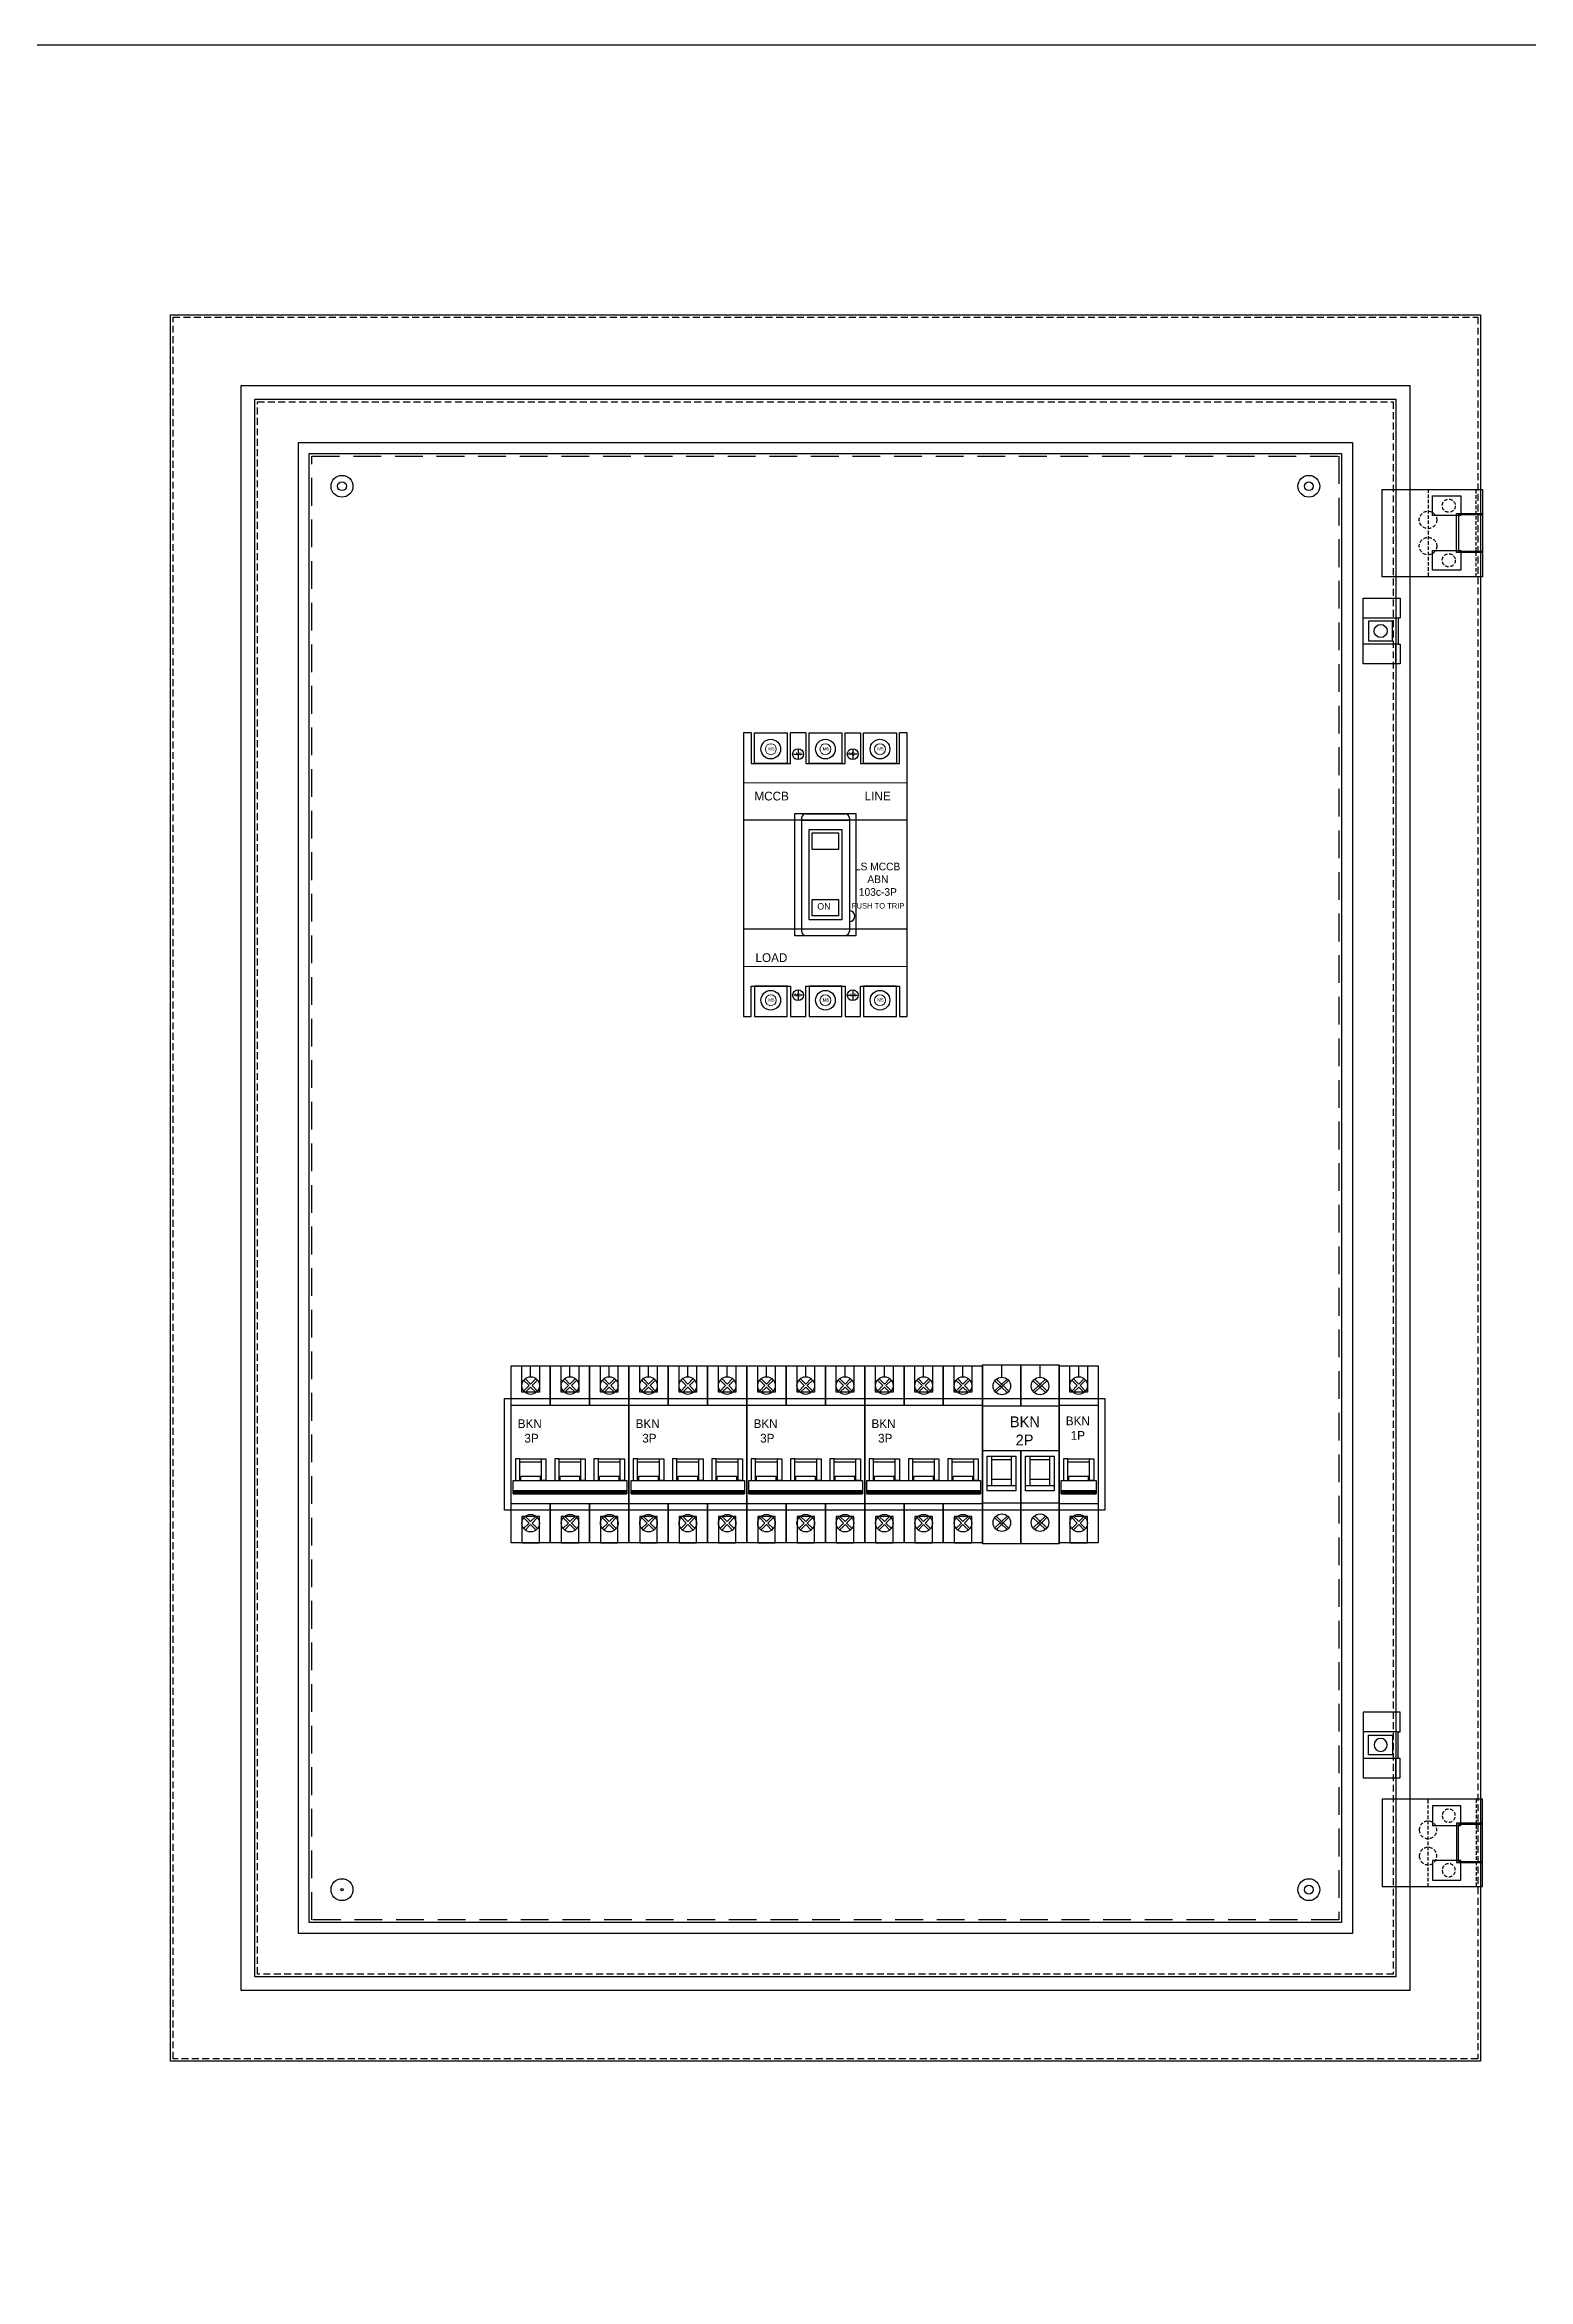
# Model space of a CAD drawing. Header units: millimetres. Extents: x 0 to 2372, y 0 to 1677.
# Drawn here: x 1013 to 1692, y 654 to 1677 of the extents above; entities that cross this region are included whole.
import ezdxf

# ---------------------------------------------------------------- set-up
doc = ezdxf.new("R2010")
doc.units = ezdxf.units.MM
doc.linetypes.add('HIDDEN2', pattern=[4.7625, 3.175, -1.5875])
doc.linetypes.add('HIDDENX2', pattern=[19.05, 12.7, -6.35])
doc.layers.add('E_Electrical Equipment', color=35, linetype='Continuous', lineweight=5)
doc.styles.add('Arial', font='arial.ttf')

# ---------------------------------------------------------------- blocks, each defined once
blk = doc.blocks.new('KHUNG CHUẨN')
at = {"color": 7}
blk.add_lwpolyline([(16919.2, -26555.2), (19889.2, -26555.2), (19889.2, -28655.2), (16919.2, -28655.2)], close=True, dxfattribs=at)
at = {"color": 3, "style": 'Arial'}
for tag, p in [('#01', (17055.6, -28580.1)), ('#02', (17431.4, -28580.1)), ('#03', (18030.6, -28580.1)), ('#08', (18751.7, -28580.1)), ('#10', (19064.8, -28580.1)), ('#11', (19060.3, -28625.7)), ('#04', (17024.8, -28634.6)), ('#05', (17308.5, -28633)), ('#06', (17632.7, -28633.7)), ('#07', (18002, -28634.7)), ('#09', (18753.8, -28632.6)), ('#12', (19806.5, -28628.9))]:
    blk.add_attdef(tag, p, '', height=20, dxfattribs=at)
blk = doc.blocks.new('HL044-1.3-C')
at = {"color": 1, "linetype": 'HIDDEN2', "ltscale": 0.5}
for p, q in [((-25, 40), (-25, 0)), ((-3, 0), (-3, 40))]:
    blk.add_line(p, q, dxfattribs=at)
at = {"color": 1}
for p, q in [((-12, 29), (0, 29)), ((-12, 11), (-12, 29)), ((-11, 28.5), (0, 28.5)), ((-11, 28.5), (-11, 11.5)), ((0, 11), (-12, 11)), ((0, 11.5), (-11, 11.5))]:
    blk.add_line(p, q, dxfattribs=at)
blk.add_lwpolyline([(-46, 40), (0, 40), (0, 0), (-46, 0)], close=True, dxfattribs=at)
at = {"color": 1, "linetype": 'HIDDEN2', "ltscale": 0.5}
for centre, radius in [((-15.5, 32.5), 3), ((-25, 26), 4), ((-25, 14), 4), ((-15.5, 7.5), 3)]:
    blk.add_circle(centre, radius, dxfattribs=at)
blk = doc.blocks.new('HL003-2-2')
at = {"color": 1}
for p, q in [((15, 21), (15, 12)), ((16, 12), (17, 12)), ((15, -9), (15, 0)), ((16, 0), (17, 0))]:
    blk.add_line(p, q, dxfattribs=at)
blk.add_lwpolyline([(17, 0), (17, -9), (0, -9), (0, 21), (17, 21), (17, 12)], dxfattribs=at)
blk.add_lwpolyline([(0, 12), (16, 12), (16, 0), (0, 0)], close=True, dxfattribs=at)
blk.add_circle((8, 6), 3, dxfattribs=at)
blk = doc.blocks.new('BKN 3P')
at = {"color": 7}
for p, q in [((9, -5), (9, 0)), ((27, -5), (27, 0)), ((45, -5), (45, 0)), ((8.3, -9), (5.8, -6.5)), ((5.8, -11.5), (8.3, -9)), ((9, -8.3), (6.5, -5.8)), ((6.5, -12.2), (9, -9.7)), ((9, -8.3), (11.5, -5.8)), ((11.5, -12.2), (9, -9.7)), ((9.7, -9), (12.2, -6.5)), ((12.2, -11.5), (9.7, -9)), ((26.3, -9), (23.8, -6.5)), ((23.8, -11.5), (26.3, -9)), ((27, -8.3), (24.5, -5.8)), ((24.5, -12.2), (27, -9.7)), ((27, -8.3), (29.5, -5.8)), ((29.5, -12.2), (27, -9.7)), ((27.7, -9), (30.2, -6.5)), ((30.2, -11.5), (27.7, -9)), ((44.3, -9), (41.8, -6.5)), ((41.8, -11.5), (44.3, -9)), ((45, -8.3), (42.5, -5.8)), ((42.5, -12.2), (45, -9.7)), ((45, -8.3), (47.5, -5.8)), ((47.5, -12.2), (45, -9.7)), ((45.7, -9), (48.2, -6.5)), ((48.2, -11.5), (45.7, -9)), ((0, -18), (18, -18)), ((18, -18), (36, -18)), ((36, -18), (54, -18)), ((4, -42.5), (14, -42.5)), ((4, -44), (14, -44)), ((4.5, -52.5), (4.5, -50.5)), ((4.5, -50.5), (13.5, -50.5)), ((13.5, -52.5), (13.5, -50.5)), ((22, -42.5), (32, -42.5)), ((22, -44), (32, -44)), ((22.5, -52.5), (22.5, -50.5)), ((22.5, -50.5), (31.5, -50.5)), ((31.5, -52.5), (31.5, -50.5)), ((40, -42.5), (50, -42.5)), ((40, -44), (50, -44)), ((40.5, -52.5), (40.5, -50.5)), ((40.5, -50.5), (49.5, -50.5)), ((49.5, -52.5), (49.5, -50.5)), ((1, -57.1), (53, -57.1)), ((1, -57.6), (53, -57.6)), ((1, -58.1), (53, -58.1)), ((1, -58.6), (53, -58.6)), ((0, -63), (18, -63)), ((5.8, -69.5), (8.3, -72)), ((6.5, -68.8), (9, -71.3)), ((11.5, -68.8), (9, -71.3)), ((12.2, -69.5), (9.7, -72)), ((18, -63), (36, -63)), ((23.8, -69.5), (26.3, -72)), ((24.5, -68.8), (27, -71.3)), ((29.5, -68.8), (27, -71.3)), ((30.2, -69.5), (27.7, -72)), ((36, -63), (54, -63)), ((41.8, -69.5), (44.3, -72)), ((42.5, -68.8), (45, -71.3)), ((47.5, -68.8), (45, -71.3)), ((48.2, -69.5), (45.7, -72)), ((8.3, -72), (5.8, -74.5)), ((9, -72.7), (6.5, -75.2)), ((9, -72.7), (11.5, -75.2)), ((9.7, -72), (12.2, -74.5)), ((26.3, -72), (23.8, -74.5)), ((27, -72.7), (24.5, -75.2)), ((27, -72.7), (29.5, -75.2)), ((27.7, -72), (30.2, -74.5)), ((44.3, -72), (41.8, -74.5)), ((45, -72.7), (42.5, -75.2)), ((45, -72.7), (47.5, -75.2)), ((45.7, -72), (48.2, -74.5))]:
    blk.add_line(p, q, dxfattribs=at)
for points in [[(18, -63), (18, -81), (0, -81), (0, 0), (18, 0), (18, -18)], [(18, -18), (18, 0), (36, 0), (36, -18)], [(36, -18), (36, 0), (54, 0), (54, -81), (36, -81), (36, -63)], [(36, -63), (36, -81), (18, -81), (18, -63)]]:
    blk.add_lwpolyline(points, dxfattribs=at)
at = {"color": 1}
for points in [[(5, 0), (13, 0), (13, -12), (5, -12)], [(23, 0), (31, 0), (31, -12), (23, -12)], [(41, 0), (49, 0), (49, -12), (41, -12)], [(5, -81), (13, -81), (13, -69), (5, -69)], [(23, -81), (31, -81), (31, -69), (23, -69)], [(41, -81), (49, -81), (49, -69), (41, -69)]]:
    blk.add_lwpolyline(points, close=True, dxfattribs=at)
at = {"color": 7}
for points in [[(4, -42.5), (2, -42.5), (2, -52.5), (4, -52.5)], [(14, -42.5), (16, -42.5), (16, -52.5), (14, -52.5)], [(22, -42.5), (20, -42.5), (20, -52.5), (22, -52.5)], [(32, -42.5), (34, -42.5), (34, -52.5), (32, -52.5)], [(40, -42.5), (38, -42.5), (38, -52.5), (40, -52.5)], [(50, -42.5), (52, -42.5), (52, -52.5), (50, -52.5)], [(1, -52.5), (53, -52.5), (53, -58.6), (1, -58.6)]]:
    blk.add_lwpolyline(points, close=True, dxfattribs=at)
for centre in [(9, -9), (27, -9), (45, -9), (9, -72), (27, -72), (45, -72)]:
    blk.add_circle(centre, 4.02, dxfattribs=at)
at = {"insert": (8.6, -29.8), "char_height": 4, "attachment_point": 5}
blk.add_mtext_dynamic_manual_height_columns('{\\C1;BKN\\P\\pi1.598;3P}', width=17.271, gutter_width=1, heights=[0], dxfattribs=at)
blk = doc.blocks.new('CB LS 30AF 3P')
at = {"lineweight": 30}
blk.add_line((46.5, 0), (53.5, 0), dxfattribs=at)
at = {"color": 4}
for p, q in [((23, -9.8), (27, -9.8)), ((25, -7.8), (25, -11.8)), ((52, -9.8), (48, -9.8)), ((50, -7.8), (50, -11.8)), ((27, -120.2), (23, -120.2)), ((25, -118.2), (25, -122.2)), ((48, -120.2), (52, -120.2)), ((50, -118.2), (50, -122.2))]:
    blk.add_line(p, q, dxfattribs=at)
for p, q in [((75, -40), (0, -40)), ((26.5, -39.1), (26.5, -90.9)), ((26.5, -40), (48.5, -40)), ((28.5, -37.1), (46.5, -37.1)), ((48.5, -39.1), (48.5, -90.9)), ((30, -44.3), (45, -44.3)), ((30, -85.7), (30, -44.3)), ((31.5, -45.9), (43.5, -45.9)), ((31.5, -53.4), (31.5, -45.9)), ((43.5, -45.9), (43.5, -53.4)), ((45, -44.3), (45, -85.7)), ((43.5, -53.4), (31.5, -53.4)), ((31.5, -76.4), (43.5, -76.4)), ((31.5, -83.9), (31.5, -76.4)), ((43.5, -76.4), (43.5, -83.9)), ((75, -90), (0, -90)), ((45, -85.7), (30, -85.7)), ((43.5, -83.9), (31.5, -83.9)), ((28.5, -92.9), (46.5, -92.9))]:
    blk.add_line(p, q)
at = {"lineweight": 30}
for points in [[(3.5, 0), (0, 0), (0, -130), (3.5, -130)], [(3.5, 0), (3.5, -14), (21.5, -14), (21.5, 0)], [(28.5, 0), (21.5, 0)], [(28.5, 0), (28.5, -14), (46.5, -14), (46.5, 0)], [(53.5, 0), (53.5, -14), (71.5, -14), (71.5, 0)], [(71.5, -130), (75, -130), (75, 0), (71.5, 0)], [(3.5, -130), (3.5, -116), (21.5, -116), (21.5, -130)], [(28.5, -130), (28.5, -116), (46.5, -116), (46.5, -130)], [(53.5, -130), (53.5, -116), (71.5, -116), (71.5, -130)], [(21.5, -130), (28.5, -130)], [(46.5, -130), (53.5, -130)]]:
    blk.add_lwpolyline(points, dxfattribs=at)
for centre, radius, start, end in [((28.5, -39.1), 2, 90, 180), ((46.5, -39.1), 2, 0, 90), ((48.5, -84), 2.5, 270, 90), ((28.5, -90.9), 2, 180, 270), ((46.5, -90.9), 2, 270, 0)]:
    blk.add_arc(centre, radius, start, end)
at = {"layer": 'E_Electrical Equipment', "color": 0}
for p, q in [((21.5, 0), (28.5, 0)), ((75, -23), (0, -23)), ((75, -107), (0, -107)), ((21.5, -130), (28.5, -130)), ((46.5, -130), (53.5, -130))]:
    blk.add_line(p, q, dxfattribs=at)
for centre in [(12.5, -7.5), (37.5, -7.5), (62.5, -7.5), (12.5, -122.5), (37.5, -122.5), (62.5, -122.5)]:
    blk.add_circle(centre, 2.5, dxfattribs=at)
blk.add_text('ON', height=3).set_placement((33.8, -81))
at = {"color": 3, "char_height": 1.5, "attachment_point": 1}
for insert in [(11.3, -6.6), (36.3, -6.6), (61.3, -6.6), (11.3, -121.6), (36.3, -121.6), (61.3, -121.6)]:
    blk.add_mtext_dynamic_manual_height_columns('{\\C7;M5}', width=4.338, gutter_width=1, heights=[0], dxfattribs=dict(at, insert=insert))
at = {"color": 1, "char_height": 1.5}
for insert, attachment_point in [((23.8, -8.8), 1), ((51.2, -8.8), 3), ((26.2, -119.3), 3), ((48.8, -119.3), 1)]:
    blk.add_mtext_dynamic_manual_height_columns('M5', width=4.338, gutter_width=1, heights=[0], dxfattribs=dict(at, insert=insert, attachment_point=attachment_point))
at = {"attachment_point": 1}
for s, width, insert, char_height in [('MCCB', 14.078, (5, -27), 4), ('LINE', 14.078, (55.5, -27), 4), ('PUSH TO TRIP', 37.658, (49.5, -78), 2.5), ('LOAD', 14.078, (5.5, -101), 4)]:
    blk.add_mtext_dynamic_manual_height_columns(s, width=width, gutter_width=1, heights=[0], dxfattribs=dict(at, insert=insert, char_height=char_height))
blk = doc.blocks.new('LS 100AF 3P')
at = {"color": 1}
for points in [[(5, 0), (20, 0), (20, -14), (5, -14)], [(5, -130), (20, -130), (20, -116), (5, -116)]]:
    blk.add_lwpolyline(points, close=True, dxfattribs=at)
at = {"color": 2}
for points in [[(30, 0), (45, 0), (45, -14), (30, -14)], [(30, -130), (45, -130), (45, -116), (30, -116)]]:
    blk.add_lwpolyline(points, close=True, dxfattribs=at)
at = {"color": 5}
for points in [[(55, 0), (70, 0), (70, -14), (55, -14)], [(55, -130), (70, -130), (70, -116), (55, -116)]]:
    blk.add_lwpolyline(points, close=True, dxfattribs=at)
at = {"color": 1}
for centre in [(12.5, -7.5), (12.5, -122.5)]:
    blk.add_circle(centre, 4.5, dxfattribs=at)
at = {"color": 4}
for centre in [(25, -9.8), (50, -9.8), (25, -120.2), (50, -120.2)]:
    blk.add_circle(centre, 2.5, dxfattribs=at)
at = {"color": 2}
for centre in [(37.5, -7.5), (37.5, -122.5)]:
    blk.add_circle(centre, 4.5, dxfattribs=at)
at = {"color": 5}
for centre in [(62.5, -7.5), (62.5, -122.5)]:
    blk.add_circle(centre, 4.5, dxfattribs=at)
blk.add_blockref('CB LS 30AF 3P', (0, 0))
at = {"insert": (42.7, -59.5), "char_height": 3.5, "attachment_point": 1}
blk.add_mtext_dynamic_manual_height_columns('\\pi8.28487;{\\C1;LS MCCB\\P\\pi14.01713;ABN\\P\\pi10.11007;103c-3P}', width=37.687, gutter_width=1, heights=[0], dxfattribs=at)
blk = doc.blocks.new('BKN 1P')
at = {"color": 7}
for p, q in [((9, -5), (9, 0)), ((8.3, -9), (5.8, -6.5)), ((5.8, -11.5), (8.3, -9)), ((9, -8.3), (6.5, -5.8)), ((6.5, -12.2), (9, -9.7)), ((9, -8.3), (11.5, -5.8)), ((11.5, -12.2), (9, -9.7)), ((9.7, -9), (12.2, -6.5)), ((12.2, -11.5), (9.7, -9)), ((0, -18), (18, -18)), ((4, -42.5), (14, -42.5)), ((4, -44), (14, -44)), ((4.5, -52.5), (4.5, -50.5)), ((4.5, -50.5), (13.5, -50.5)), ((13.5, -52.5), (13.5, -50.5)), ((1, -57.1), (17, -57.1)), ((1, -57.6), (17, -57.6)), ((1, -58.1), (17, -58.1)), ((1, -58.6), (17, -58.6)), ((0, -63), (18, -63)), ((5.8, -69.5), (8.3, -72)), ((6.5, -68.8), (9, -71.3)), ((11.5, -68.8), (9, -71.3)), ((12.2, -69.5), (9.7, -72)), ((8.3, -72), (5.8, -74.5)), ((9, -72.7), (6.5, -75.2)), ((9, -72.7), (11.5, -75.2)), ((9.7, -72), (12.2, -74.5))]:
    blk.add_line(p, q, dxfattribs=at)
for points in [[(0, 0), (18, 0), (18, -81), (0, -81)], [(4, -42.5), (2, -42.5), (2, -52.5), (4, -52.5)], [(14, -42.5), (16, -42.5), (16, -52.5), (14, -52.5)], [(1, -52.5), (17, -52.5), (17, -58.6), (1, -58.6)]]:
    blk.add_lwpolyline(points, close=True, dxfattribs=at)
at = {"color": 1}
for points in [[(5, 0), (13, 0), (13, -12), (5, -12)], [(5, -81), (13, -81), (13, -69), (5, -69)]]:
    blk.add_lwpolyline(points, close=True, dxfattribs=at)
at = {"color": 7}
for centre in [(9, -9), (9, -72)]:
    blk.add_circle(centre, 4.02, dxfattribs=at)
at = {"insert": (8.6, -28.5), "char_height": 4, "attachment_point": 5}
blk.add_mtext_dynamic_manual_height_columns('{\\C1;BKN\\P1P}', width=17.271, gutter_width=1, heights=[0], dxfattribs=at)
blk = doc.blocks.new('BKN 2P')
at = {"color": 7}
for p, q in [((8.8, -5.7), (8.8, 0)), ((26.3, -5.7), (26.3, 0)), ((5.5, -12), (11.3, -6.6)), ((5.6, -7.3), (11.4, -12.8)), ((6.1, -12.7), (11.9, -7.2)), ((6.3, -6.6), (12, -12.1)), ((23, -12), (28.8, -6.6)), ((23.2, -7.3), (29, -12.8)), ((23.7, -12.7), (29.5, -7.2)), ((23.9, -6.6), (29.5, -12.1)), ((0, -18.8), (17.5, -18.8)), ((17.5, -18.8), (35, -18.8)), ((4.1, -41.9), (4.1, -55.2)), ((4.1, -43.3), (13.1, -43.3)), ((13.1, -41.9), (13.1, -55.2)), ((21.7, -41.9), (21.7, -55.2)), ((21.7, -43.3), (30.7, -43.3)), ((30.7, -41.9), (30.7, -55.2)), ((2.1, -55.2), (15.2, -55.2)), ((4.1, -52.4), (13.1, -52.4)), ((19.6, -55.2), (32.7, -55.2)), ((21.7, -52.4), (30.7, -52.4)), ((0, -63.2), (17.5, -63.2)), ((5.5, -70), (11.3, -75.4)), ((5.6, -74.7), (11.4, -69.2)), ((6.1, -69.2), (11.9, -74.8)), ((6.3, -75.4), (12, -69.8)), ((17.5, -63.2), (35, -63.2)), ((23, -70), (28.8, -75.4)), ((23.2, -74.7), (29, -69.2)), ((23.7, -69.2), (29.5, -74.8)), ((23.9, -75.4), (29.5, -69.8))]:
    blk.add_line(p, q, dxfattribs=at)
blk.add_line((0, -39.2), (35, -39.2))
for points in [[(17.5, -39.2), (17.5, -82), (0, -82), (0, 0), (17.5, 0), (17.5, -18.8)], [(17.5, -18.8), (17.5, 0), (35, 0), (35, -82), (17.5, -82), (17.5, -39.2)]]:
    blk.add_lwpolyline(points, dxfattribs=at)
for points in [[(2.1, -41.9), (15.2, -41.9), (15.2, -57.7), (2.1, -57.7)], [(19.6, -41.9), (32.7, -41.9), (32.7, -57.7), (19.6, -57.7)]]:
    blk.add_lwpolyline(points, close=True, dxfattribs=at)
for centre in [(8.8, -9.7), (26.3, -9.7), (8.8, -72.3), (26.3, -72.3)]:
    blk.add_circle(centre, 4.02, dxfattribs=at)
at = {"insert": (10.5, -23.6), "char_height": 5, "attachment_point": 1}
blk.add_mtext_dynamic_manual_height_columns('\\pi1.99689;{\\C1;BKN\\P\\pi4.61796;2P}', width=17.271, gutter_width=1, heights=[0], dxfattribs=at)

msp = doc.modelspace()

# ---------------------------------------------------------------- linework, layer by layer
at = {"color": 7}
for points in [[(1070.4, 1553.4), (1670.4, 1553.4), (1670.4, 753.4), (1070.4, 753.4)], [(1102.8, 1521), (1638, 1521), (1638, 785.8), (1102.8, 785.8)]]:
    msp.add_lwpolyline(points, close=True, dxfattribs=at)
at = {"color": 7, "linetype": 'HIDDEN2'}
msp.add_lwpolyline([(1071.6, 1552.2), (1669.2, 1552.2), (1669.2, 754.6), (1071.6, 754.6)], close=True, dxfattribs=at)
at = {"color": 6}
msp.add_lwpolyline([(1109.1, 1514.7), (1631.7, 1514.7), (1631.7, 792.1), (1109.1, 792.1)], close=True, dxfattribs=at)
at = {"color": 6, "linetype": 'HIDDEN2'}
msp.add_lwpolyline([(1110.3, 1513.5), (1630.5, 1513.5), (1630.5, 793.3), (1110.3, 793.3)], close=True, dxfattribs=at)
at = {"color": 3}
msp.add_lwpolyline([(1129, 1494.8), (1611.8, 1494.8), (1611.8, 812), (1129, 812)], close=True, dxfattribs=at)
at = {"color": 1}
msp.add_lwpolyline([(1134, 1489.8), (1606.8, 1489.8), (1606.8, 817), (1134, 817)], close=True, dxfattribs=at)
at = {"color": 1, "linetype": 'HIDDENX2'}
msp.add_lwpolyline([(1135.2, 1488.6), (1605.6, 1488.6), (1605.6, 818.2), (1135.2, 818.2)], close=True, dxfattribs=at)
at = {"color": 2}
for points in [[(1648.4, 1470.4), (1661.4, 1470.4), (1661.4, 1461.4), (1648.4, 1461.4)], [(1648.4, 1445.4), (1661.4, 1445.4), (1661.4, 1436.4), (1648.4, 1436.4)], [(1630.2, 1413), (1619.2, 1413), (1619.2, 1404), (1630.2, 1404)], [(1630.2, 893.8), (1619.2, 893.8), (1619.2, 902.8), (1630.2, 902.8)], [(1648.4, 861.4), (1661.4, 861.4), (1661.4, 870.4), (1648.4, 870.4)], [(1648.4, 836.4), (1661.4, 836.4), (1661.4, 845.4), (1648.4, 845.4)]]:
    msp.add_lwpolyline(points, close=True, dxfattribs=at)
at = {"color": 2, "ltscale": 3}
for points in [[(1356.4, 1324.9), (1384.4, 1324.9), (1384.4, 1268.9), (1356.4, 1268.9)], [(1223.4, 1056.9), (1498.4, 1056.9), (1498.4, 1005.9), (1223.4, 1005.9)]]:
    msp.add_lwpolyline(points, close=True, dxfattribs=at)
for centre, radius in [((1149, 1474.8), 5), ((1149, 1474.8), 2), ((1591.8, 1474.8), 5), ((1591.8, 1474.8), 2), ((1149, 832), 5), ((1149, 832), 0.49), ((1591.8, 832), 5), ((1591.8, 832), 2)]:
    msp.add_circle(centre, radius, dxfattribs=at)

# ---------------------------------------------------------------- block references
at = {"color": 3, "xscale": 0.7986000000018976, "yscale": 0.7986000000018976, "zscale": 0.7986000000018976}
msp.add_blockref('KHUNG CHUẨN', (-13511.7, 22884), dxfattribs=at)
at = {"color": 7}
for name, p in [('HL044-1.3-C', (1671.4, 1433.4)), ('HL003-2-2', (1616.7, 1402.5)), ('BKN 3P', (1226.4, 1071.9)), ('BKN 3P', (1280.4, 1071.9)), ('BKN 3P', (1334.4, 1071.9)), ('BKN 3P', (1388.4, 1071.9)), ('BKN 2P', (1442.4, 1072.4)), ('BKN 1P', (1477.4, 1071.9))]:
    msp.add_blockref(name, p, dxfattribs=at)
msp.add_blockref('LS 100AF 3P', (1332.9, 1361.9))
at = {"color": 7, "xscale": -1, "rotation": 180}
for name, p in [('HL003-2-2', (1616.7, 904.3)), ('HL044-1.3-C', (1671.4, 873.4))]:
    msp.add_blockref(name, p, dxfattribs=at)

doc.saveas('drawing.dxf')
